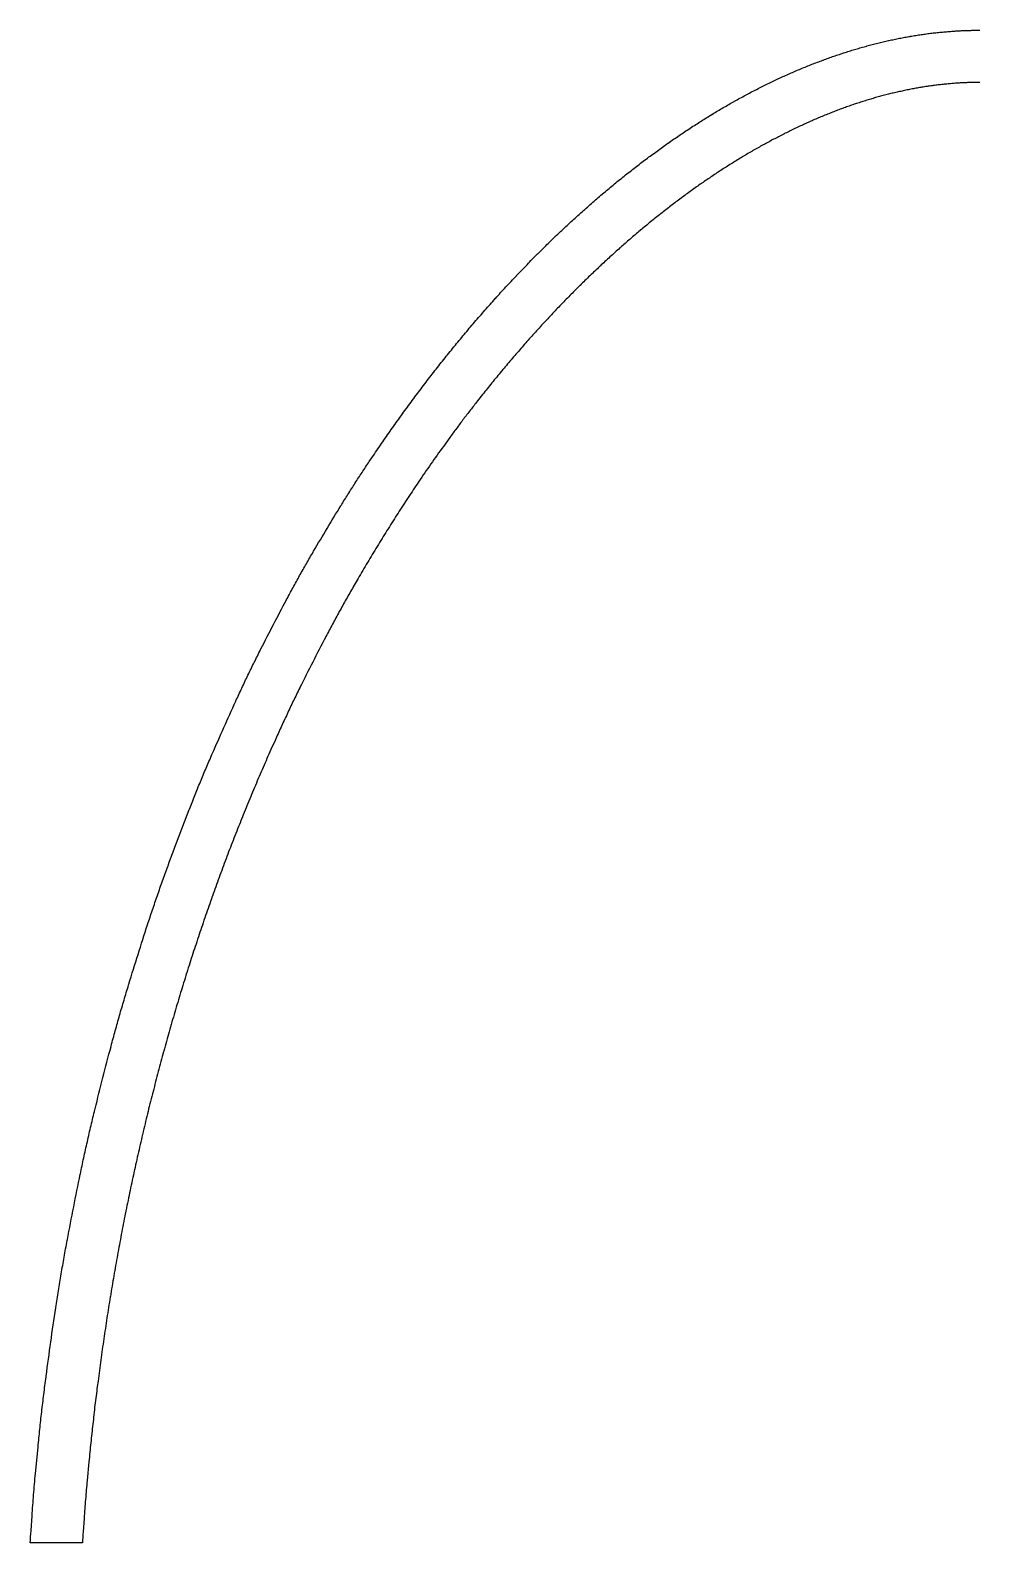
# Model space of a CAD drawing. Extents: x -7325 to -371, y -3238 to 133.
# Drawn here: x -2591.9 to -2419.4, y -299.2 to -24.4 of the extents above; entities that cross this region are included whole.
import ezdxf

# ---------------------------------------------------------------- set-up
doc = ezdxf.new("R2010")
doc.units = 0
doc.header["$MEASUREMENT"] = 0
doc.layers.add('NAILERS', color=7, linetype='CONTINUOUS')

msp = doc.modelspace()

# ---------------------------------------------------------------- linework, layer by layer
at = {"layer": 'NAILERS'}
msp.add_lwpolyline([(-2419.4, -33.91), (-2419.62, -33.91), (-2419.84, -33.91), (-2420.06, -33.91), (-2420.28, -33.92), (-2420.5, -33.92), (-2420.72, -33.92), (-2420.95, -33.93), (-2421.17, -33.93), (-2421.39, -33.94), (-2421.61, -33.95), (-2421.83, -33.96), (-2422.05, -33.97), (-2422.06, -33.97), (-2422.28, -33.98), (-2422.5, -33.99), (-2422.72, -34), (-2422.94, -34.01), (-2423.16, -34.02), (-2423.38, -34.04), (-2423.61, -34.05), (-2423.83, -34.07), (-2424.05, -34.08), (-2424.27, -34.1), (-2424.49, -34.12), (-2424.71, -34.14), (-2424.93, -34.16), (-2425.15, -34.18), (-2425.37, -34.2), (-2425.59, -34.22), (-2425.62, -34.22), (-2425.84, -34.24), (-2426.06, -34.27), (-2426.29, -34.29), (-2426.51, -34.32), (-2426.73, -34.34), (-2426.96, -34.37), (-2427.18, -34.4), (-2427.4, -34.42), (-2427.63, -34.45), (-2427.85, -34.48), (-2428.07, -34.51), (-2428.29, -34.54), (-2428.52, -34.57), (-2428.74, -34.61), (-2428.96, -34.64), (-2429.18, -34.67), (-2429.21, -34.68), (-2429.44, -34.71), (-2429.66, -34.75), (-2429.89, -34.78), (-2430.11, -34.82), (-2430.34, -34.86), (-2430.56, -34.9), (-2430.79, -34.94), (-2431.01, -34.98), (-2431.24, -35.02), (-2431.46, -35.06), (-2431.68, -35.1), (-2431.91, -35.15), (-2432.13, -35.19), (-2432.36, -35.23), (-2432.58, -35.28), (-2432.8, -35.33), (-2432.83, -35.33), (-2433.06, -35.38), (-2433.29, -35.43), (-2433.51, -35.48), (-2433.74, -35.53), (-2433.97, -35.58), (-2434.19, -35.63), (-2434.42, -35.68), (-2434.65, -35.73), (-2434.87, -35.78), (-2435.1, -35.84), (-2435.32, -35.89), (-2435.55, -35.95), (-2435.77, -36), (-2436, -36.06), (-2436.22, -36.12), (-2436.45, -36.17), (-2436.48, -36.18), (-2436.71, -36.24), (-2436.94, -36.3), (-2437.17, -36.36), (-2437.4, -36.42), (-2437.62, -36.49), (-2437.85, -36.55), (-2438.08, -36.61), (-2438.31, -36.68), (-2438.53, -36.74), (-2438.76, -36.81), (-2438.99, -36.87), (-2439.21, -36.94), (-2439.44, -37.01), (-2439.67, -37.08), (-2439.89, -37.15), (-2440.12, -37.22), (-2440.15, -37.23), (-2440.38, -37.3), (-2440.61, -37.37), (-2440.84, -37.44), (-2441.07, -37.52), (-2441.3, -37.59), (-2441.53, -37.67), (-2441.76, -37.74), (-2441.99, -37.82), (-2442.22, -37.89), (-2442.44, -37.97), (-2442.67, -38.05), (-2442.9, -38.13), (-2443.13, -38.21), (-2443.35, -38.29), (-2443.58, -38.37), (-2443.81, -38.45), (-2443.84, -38.46), (-2444.07, -38.54), (-2444.31, -38.63), (-2444.54, -38.71), (-2444.77, -38.8), (-2445, -38.88), (-2445.23, -38.97), (-2445.46, -39.06), (-2445.69, -39.15), (-2445.91, -39.23), (-2446.14, -39.32), (-2446.37, -39.41), (-2446.6, -39.5), (-2446.83, -39.59), (-2447.06, -39.69), (-2447.28, -39.78), (-2447.51, -39.87), (-2447.55, -39.89), (-2447.78, -39.98), (-2448.01, -40.08), (-2448.24, -40.17), (-2448.48, -40.27), (-2448.71, -40.37), (-2448.94, -40.46), (-2449.17, -40.56), (-2449.4, -40.66), (-2449.63, -40.76), (-2449.86, -40.86), (-2450.09, -40.96), (-2450.32, -41.07), (-2450.54, -41.17), (-2450.77, -41.27), (-2451, -41.37), (-2451.23, -41.48), (-2451.27, -41.5), (-2451.5, -41.6), (-2451.73, -41.71), (-2451.96, -41.82), (-2452.2, -41.93), (-2452.43, -42.03), (-2452.66, -42.14), (-2452.89, -42.25), (-2453.12, -42.36), (-2453.35, -42.48), (-2453.58, -42.59), (-2453.81, -42.7), (-2454.04, -42.81), (-2454.27, -42.93), (-2454.5, -43.04), (-2454.73, -43.15), (-2454.96, -43.27), (-2455, -43.29), (-2455.23, -43.41), (-2455.46, -43.53), (-2455.69, -43.65), (-2455.93, -43.77), (-2456.16, -43.89), (-2456.39, -44.01), (-2456.62, -44.13), (-2456.85, -44.25), (-2457.08, -44.37), (-2457.31, -44.49), (-2457.54, -44.62), (-2457.77, -44.74), (-2458, -44.87), (-2458.23, -44.99), (-2458.46, -45.12), (-2458.69, -45.24), (-2458.73, -45.27), (-2458.96, -45.39), (-2459.2, -45.52), (-2459.43, -45.65), (-2459.66, -45.79), (-2459.89, -45.92), (-2460.13, -46.05), (-2460.36, -46.18), (-2460.59, -46.31), (-2460.82, -46.45), (-2461.05, -46.58), (-2461.28, -46.72), (-2461.51, -46.85), (-2461.74, -46.99), (-2461.97, -47.12), (-2462.2, -47.26), (-2462.43, -47.4), (-2462.47, -47.42), (-2462.7, -47.56), (-2462.93, -47.7), (-2463.16, -47.84), (-2463.4, -47.99), (-2463.63, -48.13), (-2463.86, -48.27), (-2464.09, -48.41), (-2464.32, -48.56), (-2464.56, -48.7), (-2464.79, -48.85), (-2465.02, -48.99), (-2465.25, -49.14), (-2465.48, -49.29), (-2465.71, -49.43), (-2465.93, -49.58), (-2466.16, -49.73), (-2466.2, -49.75), (-2466.43, -49.9), (-2466.67, -50.06), (-2466.9, -50.21), (-2467.13, -50.36), (-2467.36, -50.51), (-2467.6, -50.67), (-2467.83, -50.82), (-2468.06, -50.98), (-2468.29, -51.13), (-2468.52, -51.29), (-2468.75, -51.44), (-2468.98, -51.6), (-2469.21, -51.76), (-2469.44, -51.92), (-2469.67, -52.07), (-2469.89, -52.23), (-2469.93, -52.26), (-2470.17, -52.42), (-2470.4, -52.58), (-2470.63, -52.75), (-2470.86, -52.91), (-2471.09, -53.07), (-2471.32, -53.24), (-2471.56, -53.4), (-2471.79, -53.57), (-2472.02, -53.74), (-2472.25, -53.9), (-2472.48, -54.07), (-2472.71, -54.24), (-2472.93, -54.4), (-2473.16, -54.57), (-2473.39, -54.74), (-2473.62, -54.91), (-2473.66, -54.94), (-2473.89, -55.11), (-2474.12, -55.28), (-2474.35, -55.46), (-2474.58, -55.63), (-2474.81, -55.81), (-2475.04, -55.98), (-2475.27, -56.16), (-2475.5, -56.33), (-2475.73, -56.51), (-2475.96, -56.69), (-2476.19, -56.86), (-2476.42, -57.04), (-2476.65, -57.22), (-2476.88, -57.4), (-2477.11, -57.58), (-2477.33, -57.76), (-2477.37, -57.78), (-2477.6, -57.97), (-2477.83, -58.15), (-2478.06, -58.34), (-2478.29, -58.52), (-2478.52, -58.71), (-2478.75, -58.89), (-2478.98, -59.08), (-2479.21, -59.26), (-2479.44, -59.45), (-2479.67, -59.64), (-2479.9, -59.83), (-2480.12, -60.01), (-2480.35, -60.2), (-2480.58, -60.39), (-2480.81, -60.58), (-2481.03, -60.77), (-2481.07, -60.8), (-2481.3, -60.99), (-2481.53, -61.19), (-2481.76, -61.38), (-2481.99, -61.58), (-2482.22, -61.77), (-2482.45, -61.97), (-2482.67, -62.17), (-2482.9, -62.36), (-2483.13, -62.56), (-2483.36, -62.76), (-2483.58, -62.95), (-2483.81, -63.15), (-2484.04, -63.35), (-2484.26, -63.55), (-2484.49, -63.75), (-2484.71, -63.95), (-2484.75, -63.98), (-2484.98, -64.18), (-2485.21, -64.39), (-2485.44, -64.59), (-2485.66, -64.8), (-2485.89, -65), (-2486.12, -65.21), (-2486.35, -65.42), (-2486.57, -65.62), (-2486.8, -65.83), (-2487.03, -66.04), (-2487.25, -66.25), (-2487.48, -66.45), (-2487.7, -66.66), (-2487.93, -66.87), (-2488.15, -67.08), (-2488.38, -67.29), (-2488.41, -67.32), (-2488.64, -67.54), (-2488.86, -67.75), (-2489.09, -67.97), (-2489.32, -68.18), (-2489.54, -68.4), (-2489.77, -68.61), (-2490, -68.83), (-2490.22, -69.05), (-2490.45, -69.26), (-2490.67, -69.48), (-2490.9, -69.7), (-2491.12, -69.92), (-2491.34, -70.14), (-2491.57, -70.35), (-2491.79, -70.57), (-2492.01, -70.79), (-2492.04, -70.83), (-2492.27, -71.05), (-2492.5, -71.27), (-2492.72, -71.5), (-2492.95, -71.72), (-2493.17, -71.95), (-2493.4, -72.18), (-2493.62, -72.4), (-2493.84, -72.63), (-2494.07, -72.86), (-2494.29, -73.08), (-2494.51, -73.31), (-2494.74, -73.54), (-2494.96, -73.77), (-2495.18, -74), (-2495.4, -74.22), (-2495.62, -74.45), (-2495.65, -74.49), (-2495.88, -74.72), (-2496.1, -74.95), (-2496.32, -75.19), (-2496.55, -75.42), (-2496.77, -75.66), (-2496.99, -75.9), (-2497.22, -76.13), (-2497.44, -76.37), (-2497.66, -76.6), (-2497.88, -76.84), (-2498.1, -77.08), (-2498.32, -77.32), (-2498.54, -77.55), (-2498.76, -77.79), (-2498.98, -78.03), (-2499.2, -78.27), (-2499.23, -78.3), (-2499.45, -78.55), (-2499.67, -78.79), (-2499.9, -79.03), (-2500.12, -79.28), (-2500.34, -79.52), (-2500.56, -79.77), (-2500.78, -80.01), (-2501, -80.26), (-2501.22, -80.51), (-2501.44, -80.75), (-2501.66, -81), (-2501.87, -81.25), (-2502.09, -81.49), (-2502.31, -81.74), (-2502.53, -81.99), (-2502.74, -82.24), (-2502.77, -82.27), (-2502.99, -82.53), (-2503.21, -82.78), (-2503.43, -83.03), (-2503.65, -83.29), (-2503.87, -83.54), (-2504.09, -83.79), (-2504.31, -84.05), (-2504.52, -84.31), (-2504.74, -84.56), (-2504.96, -84.82), (-2505.17, -85.07), (-2505.39, -85.33), (-2505.61, -85.59), (-2505.82, -85.84), (-2506.04, -86.1), (-2506.25, -86.36), (-2506.28, -86.39), (-2506.5, -86.65), (-2506.71, -86.92), (-2506.93, -87.18), (-2507.15, -87.44), (-2507.36, -87.71), (-2507.58, -87.97), (-2507.79, -88.24), (-2508.01, -88.5), (-2508.22, -88.76), (-2508.44, -89.03), (-2508.65, -89.29), (-2508.87, -89.56), (-2509.08, -89.83), (-2509.29, -90.09), (-2509.5, -90.36), (-2509.72, -90.63), (-2510.62, -91.77), (-2510.79, -91.98), (-2510.95, -92.18), (-2511.11, -92.39), (-2511.27, -92.59), (-2511.43, -92.8), (-2511.59, -93.01), (-2511.75, -93.21), (-2511.91, -93.42), (-2512.07, -93.63), (-2512.23, -93.83), (-2512.39, -94.04), (-2512.55, -94.25), (-2512.71, -94.46), (-2512.87, -94.67), (-2513.03, -94.87), (-2513.19, -95.08), (-2513.35, -95.29), (-2513.5, -95.5), (-2513.66, -95.71), (-2513.82, -95.92), (-2513.97, -96.13), (-2514.13, -96.34), (-2514.29, -96.55), (-2514.44, -96.76), (-2514.6, -96.97), (-2514.75, -97.18), (-2514.91, -97.39), (-2515.06, -97.6), (-2515.22, -97.81), (-2515.37, -98.03), (-2515.53, -98.24), (-2515.68, -98.45), (-2516.84, -100.06), (-2517.12, -100.45), (-2517.41, -100.85), (-2517.69, -101.24), (-2517.97, -101.64), (-2518.26, -102.03), (-2518.54, -102.43), (-2518.82, -102.83), (-2519.09, -103.23), (-2519.37, -103.63), (-2519.65, -104.03), (-2519.93, -104.43), (-2520.2, -104.83), (-2520.48, -105.23), (-2520.75, -105.63), (-2521.03, -106.04), (-2521.3, -106.44), (-2521.59, -106.88), (-2521.83, -107.23), (-2522.06, -107.58), (-2522.3, -107.93), (-2522.53, -108.28), (-2522.76, -108.63), (-2523, -108.98), (-2523.23, -109.33), (-2523.46, -109.68), (-2523.69, -110.03), (-2523.92, -110.38), (-2524.15, -110.73), (-2524.38, -111.09), (-2524.61, -111.44), (-2524.84, -111.79), (-2525.06, -112.15), (-2525.29, -112.5), (-2525.52, -112.85), (-2525.74, -113.21), (-2525.97, -113.56), (-2526.19, -113.92), (-2526.42, -114.27), (-2526.64, -114.63), (-2526.87, -114.99), (-2527.09, -115.34), (-2527.31, -115.7), (-2527.53, -116.06), (-2527.76, -116.41), (-2527.98, -116.77), (-2528.2, -117.13), (-2528.42, -117.49), (-2528.64, -117.85), (-2528.86, -118.2), (-2528.87, -118.23), (-2529.09, -118.59), (-2529.31, -118.95), (-2529.53, -119.31), (-2529.75, -119.68), (-2529.97, -120.04), (-2530.18, -120.4), (-2530.4, -120.77), (-2530.62, -121.13), (-2530.83, -121.5), (-2531.05, -121.86), (-2531.26, -122.23), (-2531.48, -122.59), (-2531.69, -122.96), (-2531.91, -123.32), (-2532.12, -123.69), (-2532.33, -124.06), (-2533.21, -125.58), (-2533.37, -125.85), (-2533.53, -126.13), (-2533.69, -126.41), (-2533.85, -126.69), (-2534.01, -126.97), (-2534.17, -127.25), (-2534.33, -127.53), (-2534.49, -127.81), (-2534.65, -128.09), (-2534.8, -128.37), (-2534.96, -128.65), (-2535.12, -128.93), (-2535.27, -129.21), (-2535.43, -129.49), (-2535.59, -129.77), (-2535.74, -130.06), (-2535.9, -130.34), (-2536.05, -130.62), (-2536.2, -130.9), (-2536.36, -131.18), (-2536.51, -131.47), (-2536.66, -131.75), (-2536.82, -132.03), (-2536.97, -132.32), (-2537.12, -132.6), (-2537.27, -132.88), (-2537.42, -133.17), (-2537.57, -133.45), (-2537.72, -133.73), (-2537.87, -134.02), (-2538.02, -134.3), (-2538.17, -134.59), (-2538.19, -134.62), (-2538.49, -135.2), (-2538.79, -135.77), (-2539.09, -136.35), (-2539.39, -136.92), (-2539.68, -137.5), (-2539.98, -138.08), (-2540.27, -138.65), (-2540.57, -139.23), (-2540.86, -139.81), (-2541.15, -140.39), (-2541.45, -140.96), (-2541.74, -141.54), (-2542.03, -142.12), (-2542.32, -142.7), (-2542.61, -143.28), (-2542.9, -143.86), (-2542.93, -143.93), (-2543.08, -144.23), (-2543.22, -144.52), (-2543.37, -144.82), (-2543.51, -145.11), (-2543.66, -145.41), (-2543.8, -145.7), (-2543.94, -146), (-2544.09, -146.3), (-2544.23, -146.59), (-2544.37, -146.89), (-2544.52, -147.19), (-2544.66, -147.48), (-2544.8, -147.78), (-2544.94, -148.08), (-2545.08, -148.37), (-2545.22, -148.67), (-2545.36, -148.97), (-2545.5, -149.27), (-2545.64, -149.56), (-2545.78, -149.86), (-2545.92, -150.16), (-2546.05, -150.46), (-2546.19, -150.76), (-2546.33, -151.06), (-2546.47, -151.36), (-2546.6, -151.66), (-2546.74, -151.95), (-2546.87, -152.25), (-2547.01, -152.55), (-2547.14, -152.85), (-2547.28, -153.15), (-2547.41, -153.45), (-2548.16, -155.13), (-2548.34, -155.53), (-2548.52, -155.94), (-2548.7, -156.34), (-2548.88, -156.75), (-2549.05, -157.15), (-2549.23, -157.56), (-2549.41, -157.97), (-2549.59, -158.37), (-2549.76, -158.78), (-2549.94, -159.19), (-2550.11, -159.59), (-2550.29, -160), (-2550.46, -160.41), (-2550.64, -160.82), (-2550.81, -161.23), (-2550.98, -161.63), (-2551.16, -162.04), (-2551.33, -162.45), (-2551.5, -162.86), (-2551.67, -163.27), (-2551.84, -163.68), (-2552.01, -164.09), (-2552.18, -164.5), (-2552.35, -164.91), (-2552.51, -165.32), (-2552.68, -165.73), (-2552.85, -166.14), (-2553.02, -166.55), (-2553.18, -166.96), (-2553.35, -167.37), (-2553.51, -167.78), (-2553.68, -168.19), (-2553.71, -168.29), (-2553.88, -168.71), (-2554.05, -169.12), (-2554.21, -169.54), (-2554.38, -169.96), (-2554.54, -170.38), (-2554.71, -170.8), (-2554.87, -171.22), (-2555.03, -171.64), (-2555.19, -172.05), (-2555.36, -172.47), (-2555.52, -172.89), (-2555.68, -173.31), (-2555.84, -173.73), (-2556, -174.15), (-2556.16, -174.57), (-2556.32, -174.99), (-2556.48, -175.42), (-2556.63, -175.84), (-2556.79, -176.26), (-2556.95, -176.68), (-2557.1, -177.1), (-2557.26, -177.52), (-2557.42, -177.94), (-2557.57, -178.37), (-2557.72, -178.79), (-2557.88, -179.21), (-2558.03, -179.63), (-2558.18, -180.06), (-2558.34, -180.48), (-2558.49, -180.9), (-2558.64, -181.33), (-2558.79, -181.75), (-2558.82, -181.84), (-2558.98, -182.27), (-2559.13, -182.7), (-2559.28, -183.13), (-2559.43, -183.56), (-2559.58, -183.99), (-2559.73, -184.42), (-2559.88, -184.85), (-2560.03, -185.28), (-2560.18, -185.71), (-2560.32, -186.15), (-2560.47, -186.58), (-2560.62, -187.01), (-2560.76, -187.44), (-2560.91, -187.87), (-2561.06, -188.3), (-2561.2, -188.74), (-2561.34, -189.17), (-2561.49, -189.6), (-2561.63, -190.03), (-2561.77, -190.47), (-2561.92, -190.9), (-2562.06, -191.33), (-2562.2, -191.76), (-2562.34, -192.2), (-2562.48, -192.63), (-2562.62, -193.07), (-2562.76, -193.5), (-2562.9, -193.93), (-2563.04, -194.37), (-2563.17, -194.8), (-2563.31, -195.24), (-2563.45, -195.67), (-2563.48, -195.76), (-2563.61, -196.2), (-2563.75, -196.64), (-2563.89, -197.08), (-2564.02, -197.53), (-2564.16, -197.97), (-2564.3, -198.41), (-2564.43, -198.85), (-2564.57, -199.29), (-2564.7, -199.73), (-2564.83, -200.17), (-2564.97, -200.62), (-2565.1, -201.06), (-2565.23, -201.5), (-2565.36, -201.94), (-2565.49, -202.39), (-2565.62, -202.83), (-2565.75, -203.27), (-2565.88, -203.72), (-2566.01, -204.16), (-2566.14, -204.6), (-2566.27, -205.05), (-2566.39, -205.49), (-2566.52, -205.93), (-2566.65, -206.38), (-2566.77, -206.82), (-2566.9, -207.27), (-2567.02, -207.71), (-2567.15, -208.15), (-2567.27, -208.6), (-2567.39, -209.04), (-2567.52, -209.49), (-2567.64, -209.93), (-2567.66, -210.02), (-2567.79, -210.47), (-2567.91, -210.92), (-2568.03, -211.37), (-2568.15, -211.83), (-2568.27, -212.28), (-2568.4, -212.73), (-2568.52, -213.18), (-2568.63, -213.63), (-2568.75, -214.08), (-2568.87, -214.54), (-2568.99, -214.99), (-2569.11, -215.44), (-2569.23, -215.89), (-2569.34, -216.34), (-2569.46, -216.8), (-2569.57, -217.25), (-2569.69, -217.7), (-2569.8, -218.16), (-2569.92, -218.61), (-2570.03, -219.06), (-2570.15, -219.52), (-2570.26, -219.97), (-2570.37, -220.42), (-2570.48, -220.88), (-2570.59, -221.33), (-2570.7, -221.78), (-2570.81, -222.24), (-2570.92, -222.69), (-2571.03, -223.15), (-2571.14, -223.6), (-2571.25, -224.06), (-2571.36, -224.51), (-2571.38, -224.6), (-2571.48, -225.06), (-2571.59, -225.52), (-2571.7, -225.98), (-2571.81, -226.44), (-2571.91, -226.9), (-2572.02, -227.36), (-2572.12, -227.82), (-2572.23, -228.28), (-2572.33, -228.74), (-2572.44, -229.2), (-2572.54, -229.66), (-2572.64, -230.13), (-2572.74, -230.59), (-2572.85, -231.05), (-2572.95, -231.51), (-2573.05, -231.97), (-2573.15, -232.43), (-2573.25, -232.9), (-2573.35, -233.36), (-2573.45, -233.82), (-2573.54, -234.28), (-2573.64, -234.75), (-2573.74, -235.21), (-2573.84, -235.67), (-2573.93, -236.13), (-2574.03, -236.6), (-2574.12, -237.06), (-2574.22, -237.52), (-2574.31, -237.99), (-2574.4, -238.45), (-2574.5, -238.91), (-2574.59, -239.38), (-2574.61, -239.46), (-2574.7, -239.93), (-2574.79, -240.39), (-2574.88, -240.86), (-2574.98, -241.33), (-2575.07, -241.8), (-2575.16, -242.27), (-2575.25, -242.74), (-2575.34, -243.21), (-2575.43, -243.68), (-2575.51, -244.15), (-2575.6, -244.62), (-2575.69, -245.09), (-2575.78, -245.56), (-2575.86, -246.03), (-2575.95, -246.5), (-2576.03, -246.97), (-2576.12, -247.44), (-2576.2, -247.91), (-2576.29, -248.38), (-2576.37, -248.85), (-2576.45, -249.32), (-2576.54, -249.79), (-2576.62, -250.26), (-2576.7, -250.73), (-2576.78, -251.2), (-2576.86, -251.67), (-2576.94, -252.15), (-2577.02, -252.62), (-2577.1, -253.09), (-2577.18, -253.56), (-2577.26, -254.03), (-2577.33, -254.5), (-2577.35, -254.58), (-2577.42, -255.06), (-2577.5, -255.53), (-2577.58, -256.01), (-2577.65, -256.49), (-2577.73, -256.96), (-2577.8, -257.44), (-2577.88, -257.92), (-2577.95, -258.39), (-2578.03, -258.87), (-2578.1, -259.35), (-2578.17, -259.82), (-2578.24, -260.3), (-2578.31, -260.78), (-2578.39, -261.26), (-2578.46, -261.73), (-2578.53, -262.21), (-2578.59, -262.69), (-2578.66, -263.17), (-2578.73, -263.64), (-2578.8, -264.12), (-2578.87, -264.6), (-2578.93, -265.08), (-2579, -265.56), (-2579.07, -266.04), (-2579.13, -266.51), (-2579.2, -266.99), (-2579.26, -267.47), (-2579.32, -267.95), (-2579.39, -268.43), (-2579.45, -268.91), (-2579.51, -269.38), (-2579.57, -269.86), (-2579.7, -270.85), (-2579.76, -271.28), (-2579.81, -271.7), (-2579.86, -272.13), (-2579.92, -272.56), (-2579.97, -272.98), (-2580.02, -273.41), (-2580.07, -273.83), (-2580.12, -274.26), (-2580.18, -274.69), (-2580.23, -275.11), (-2580.28, -275.54), (-2580.33, -275.97), (-2580.37, -276.4), (-2580.42, -276.82), (-2580.47, -277.25), (-2580.52, -277.68), (-2580.57, -278.1), (-2580.61, -278.53), (-2580.66, -278.96), (-2580.71, -279.38), (-2580.75, -279.81), (-2580.8, -280.24), (-2580.84, -280.67), (-2580.88, -281.09), (-2580.93, -281.52), (-2580.97, -281.95), (-2581.01, -282.38), (-2581.06, -282.8), (-2581.1, -283.23), (-2581.14, -283.66), (-2581.18, -284.09), (-2581.22, -284.52), (-2581.54, -287.92), (-2581.58, -288.35), (-2581.62, -288.78), (-2581.66, -289.21), (-2581.7, -289.64), (-2581.73, -290.07), (-2581.77, -290.5), (-2581.81, -290.93), (-2581.84, -291.36), (-2581.88, -291.79), (-2581.91, -292.22), (-2581.94, -292.65), (-2581.98, -293.08), (-2582.01, -293.51), (-2582.04, -293.94), (-2582.07, -294.38), (-2582.1, -294.81), (-2582.27, -297.26), (-2582.3, -297.76), (-2582.34, -298.25), (-2582.37, -298.75), (-2582.4, -299.24), (-2591.88, -299.24), (-2591.84, -298.69), (-2591.81, -298.14), (-2591.77, -297.59), (-2591.73, -297.04), (-2591.55, -294.32), (-2591.52, -293.85), (-2591.48, -293.37), (-2591.45, -292.89), (-2591.41, -292.41), (-2591.38, -291.94), (-2591.34, -291.46), (-2591.3, -290.98), (-2591.26, -290.51), (-2591.22, -290.03), (-2591.18, -289.55), (-2591.14, -289.08), (-2591.1, -288.6), (-2591.06, -288.13), (-2591.02, -287.65), (-2590.97, -287.17), (-2590.93, -286.7), (-2590.46, -281.81), (-2590.42, -281.42), (-2590.38, -281.02), (-2590.34, -280.62), (-2590.3, -280.22), (-2590.26, -279.83), (-2590.22, -279.43), (-2590.18, -279.03), (-2590.14, -278.63), (-2590.1, -278.24), (-2590.06, -277.84), (-2590.01, -277.44), (-2589.97, -277.04), (-2589.93, -276.65), (-2589.88, -276.25), (-2589.84, -275.85), (-2589.79, -275.45), (-2589.75, -275.06), (-2589.7, -274.66), (-2589.66, -274.26), (-2589.61, -273.87), (-2589.56, -273.47), (-2589.52, -273.07), (-2589.47, -272.67), (-2589.42, -272.28), (-2589.37, -271.88), (-2589.32, -271.48), (-2589.27, -271.09), (-2589.22, -270.69), (-2589.17, -270.3), (-2589.12, -269.9), (-2589.07, -269.5), (-2589.01, -269.11), (-2589, -268.97), (-2588.89, -268.19), (-2588.79, -267.42), (-2588.68, -266.64), (-2588.58, -265.87), (-2588.47, -265.09), (-2588.37, -264.32), (-2588.26, -263.54), (-2588.15, -262.77), (-2588.04, -261.99), (-2587.93, -261.22), (-2587.82, -260.45), (-2587.7, -259.67), (-2587.59, -258.9), (-2587.47, -258.12), (-2587.36, -257.35), (-2587.24, -256.57), (-2587.23, -256.51), (-2587.18, -256.12), (-2587.12, -255.74), (-2587.06, -255.36), (-2587, -254.98), (-2586.94, -254.6), (-2586.88, -254.21), (-2586.82, -253.83), (-2586.76, -253.45), (-2586.7, -253.07), (-2586.63, -252.68), (-2586.57, -252.3), (-2586.51, -251.92), (-2586.45, -251.54), (-2586.38, -251.16), (-2586.32, -250.78), (-2586.25, -250.39), (-2586.19, -250.01), (-2586.12, -249.63), (-2586.06, -249.25), (-2585.99, -248.87), (-2585.93, -248.49), (-2585.86, -248.11), (-2585.79, -247.73), (-2585.72, -247.34), (-2585.66, -246.96), (-2585.59, -246.58), (-2585.52, -246.2), (-2585.45, -245.82), (-2585.38, -245.44), (-2585.31, -245.06), (-2585.24, -244.68), (-2585.17, -244.3), (-2585.14, -244.17), (-2585, -243.42), (-2584.86, -242.68), (-2584.72, -241.94), (-2584.57, -241.19), (-2584.43, -240.45), (-2584.29, -239.71), (-2584.14, -238.96), (-2583.99, -238.22), (-2583.85, -237.48), (-2583.7, -236.74), (-2583.55, -235.99), (-2583.4, -235.25), (-2583.25, -234.51), (-2583.1, -233.77), (-2582.95, -233.03), (-2582.79, -232.28), (-2582.78, -232.22), (-2582.7, -231.85), (-2582.63, -231.49), (-2582.55, -231.12), (-2582.47, -230.75), (-2582.39, -230.39), (-2582.32, -230.02), (-2582.24, -229.66), (-2582.16, -229.29), (-2582.08, -228.92), (-2582, -228.56), (-2581.92, -228.19), (-2581.84, -227.83), (-2581.76, -227.46), (-2581.68, -227.1), (-2581.59, -226.73), (-2581.51, -226.37), (-2581.43, -226), (-2581.34, -225.64), (-2581.26, -225.27), (-2581.18, -224.91), (-2581.09, -224.54), (-2581.01, -224.18), (-2580.92, -223.81), (-2580.84, -223.45), (-2580.75, -223.08), (-2580.66, -222.72), (-2580.58, -222.36), (-2580.49, -221.99), (-2580.4, -221.63), (-2580.31, -221.27), (-2580.23, -220.9), (-2580.14, -220.54), (-2580.1, -220.41), (-2579.93, -219.7), (-2579.75, -218.99), (-2579.58, -218.28), (-2579.4, -217.57), (-2579.22, -216.86), (-2579.04, -216.15), (-2578.86, -215.44), (-2578.68, -214.73), (-2578.5, -214.02), (-2578.32, -213.31), (-2578.13, -212.6), (-2577.95, -211.9), (-2577.77, -211.19), (-2577.58, -210.48), (-2577.39, -209.77), (-2577.21, -209.06), (-2577.19, -209), (-2577.1, -208.65), (-2577, -208.3), (-2576.91, -207.95), (-2576.82, -207.6), (-2576.72, -207.25), (-2576.63, -206.9), (-2576.53, -206.56), (-2576.43, -206.21), (-2576.34, -205.86), (-2576.24, -205.51), (-2576.15, -205.16), (-2576.05, -204.81), (-2575.95, -204.47), (-2575.85, -204.12), (-2575.75, -203.77), (-2575.65, -203.42), (-2575.56, -203.07), (-2575.46, -202.73), (-2575.36, -202.38), (-2575.25, -202.03), (-2575.15, -201.68), (-2575.05, -201.34), (-2574.95, -200.99), (-2574.85, -200.64), (-2574.75, -200.3), (-2574.64, -199.95), (-2574.54, -199.6), (-2574.44, -199.26), (-2574.33, -198.91), (-2574.23, -198.57), (-2574.12, -198.22), (-2574.02, -197.87), (-2573.98, -197.74), (-2573.77, -197.07), (-2573.56, -196.39), (-2573.35, -195.72), (-2573.15, -195.04), (-2572.94, -194.37), (-2572.73, -193.7), (-2572.51, -193.02), (-2572.3, -192.35), (-2572.09, -191.67), (-2571.88, -191), (-2571.66, -190.33), (-2571.45, -189.66), (-2571.23, -188.98), (-2571.01, -188.31), (-2570.8, -187.64), (-2570.58, -186.97), (-2570.56, -186.9), (-2570.45, -186.57), (-2570.34, -186.24), (-2570.23, -185.91), (-2570.12, -185.58), (-2570.01, -185.25), (-2569.9, -184.91), (-2569.79, -184.58), (-2569.68, -184.25), (-2569.57, -183.92), (-2569.46, -183.59), (-2569.34, -183.26), (-2569.23, -182.93), (-2569.12, -182.6), (-2569.01, -182.27), (-2568.89, -181.94), (-2568.78, -181.61), (-2568.66, -181.28), (-2568.55, -180.95), (-2568.43, -180.62), (-2568.32, -180.29), (-2568.2, -179.97), (-2568.08, -179.64), (-2567.97, -179.31), (-2567.85, -178.98), (-2567.73, -178.65), (-2567.62, -178.32), (-2567.5, -177.99), (-2567.38, -177.67), (-2567.26, -177.34), (-2567.14, -177.01), (-2567.02, -176.68), (-2566.9, -176.36), (-2566.85, -176.23), (-2566.62, -175.59), (-2566.38, -174.95), (-2566.14, -174.31), (-2565.91, -173.68), (-2565.67, -173.04), (-2565.43, -172.4), (-2565.19, -171.76), (-2564.95, -171.13), (-2564.71, -170.49), (-2564.46, -169.85), (-2564.22, -169.22), (-2563.98, -168.58), (-2563.73, -167.95), (-2563.49, -167.31), (-2563.24, -166.68), (-2563, -166.04), (-2562.97, -165.98), (-2562.85, -165.67), (-2562.73, -165.35), (-2562.6, -165.04), (-2562.48, -164.73), (-2562.36, -164.42), (-2562.23, -164.1), (-2562.11, -163.79), (-2561.98, -163.48), (-2561.86, -163.17), (-2561.73, -162.86), (-2561.61, -162.54), (-2561.48, -162.23), (-2561.35, -161.92), (-2561.23, -161.61), (-2561.1, -161.3), (-2560.97, -160.99), (-2560.84, -160.68), (-2560.71, -160.37), (-2560.59, -160.06), (-2560.46, -159.75), (-2560.33, -159.44), (-2560.2, -159.13), (-2560.07, -158.82), (-2559.94, -158.51), (-2559.8, -158.2), (-2559.67, -157.89), (-2559.54, -157.58), (-2559.41, -157.27), (-2559.28, -156.96), (-2559.14, -156.66), (-2559.01, -156.35), (-2558.88, -156.04), (-2558.82, -155.91), (-2558.56, -155.31), (-2558.3, -154.71), (-2558.04, -154.11), (-2557.77, -153.51), (-2557.51, -152.91), (-2557.24, -152.32), (-2556.98, -151.72), (-2556.71, -151.12), (-2556.44, -150.52), (-2556.18, -149.92), (-2555.91, -149.33), (-2555.64, -148.73), (-2555.37, -148.13), (-2555.1, -147.54), (-2554.83, -146.94), (-2554.55, -146.35), (-2554.52, -146.28), (-2554.39, -145.99), (-2554.25, -145.7), (-2554.12, -145.4), (-2553.98, -145.11), (-2553.85, -144.82), (-2553.71, -144.52), (-2553.57, -144.23), (-2553.44, -143.94), (-2553.3, -143.65), (-2553.16, -143.35), (-2553.02, -143.06), (-2552.89, -142.77), (-2552.75, -142.48), (-2552.61, -142.19), (-2552.47, -141.9), (-2552.33, -141.61), (-2552.19, -141.31), (-2552.05, -141.02), (-2551.91, -140.73), (-2551.76, -140.44), (-2551.62, -140.15), (-2551.48, -139.86), (-2551.34, -139.57), (-2551.19, -139.28), (-2551.05, -138.99), (-2550.91, -138.71), (-2550.76, -138.42), (-2550.62, -138.13), (-2550.47, -137.84), (-2550.33, -137.55), (-2550.18, -137.26), (-2550.04, -136.97), (-2549.98, -136.85), (-2549.69, -136.29), (-2549.41, -135.73), (-2549.12, -135.17), (-2548.83, -134.61), (-2548.55, -134.05), (-2548.26, -133.49), (-2547.97, -132.93), (-2547.68, -132.38), (-2547.39, -131.82), (-2547.1, -131.26), (-2546.81, -130.7), (-2546.52, -130.15), (-2546.23, -129.59), (-2545.93, -129.04), (-2545.64, -128.48), (-2545.34, -127.93), (-2545.31, -127.86), (-2545.16, -127.59), (-2545.02, -127.32), (-2544.87, -127.04), (-2544.73, -126.77), (-2544.58, -126.5), (-2544.43, -126.23), (-2544.28, -125.95), (-2544.14, -125.68), (-2543.99, -125.41), (-2543.84, -125.14), (-2543.69, -124.87), (-2543.54, -124.6), (-2543.39, -124.32), (-2543.24, -124.05), (-2543.09, -123.78), (-2542.94, -123.51), (-2542.79, -123.24), (-2542.64, -122.97), (-2542.48, -122.7), (-2542.33, -122.43), (-2542.18, -122.16), (-2542.03, -121.89), (-2541.87, -121.62), (-2541.72, -121.36), (-2541.57, -121.09), (-2541.41, -120.82), (-2541.26, -120.55), (-2541.1, -120.28), (-2540.95, -120.01), (-2540.79, -119.75), (-2540.63, -119.48), (-2540.48, -119.21), (-2540.41, -119.09), (-2540.1, -118.57), (-2539.8, -118.05), (-2539.49, -117.53), (-2539.18, -117.02), (-2538.88, -116.5), (-2538.57, -115.98), (-2538.26, -115.46), (-2537.95, -114.95), (-2537.64, -114.43), (-2537.33, -113.92), (-2537.02, -113.4), (-2536.71, -112.89), (-2536.4, -112.37), (-2536.08, -111.86), (-2535.77, -111.35), (-2535.46, -110.83), (-2535.42, -110.77), (-2535.26, -110.52), (-2535.11, -110.27), (-2534.95, -110.02), (-2534.79, -109.77), (-2534.64, -109.51), (-2534.48, -109.26), (-2534.32, -109.01), (-2534.17, -108.76), (-2534.01, -108.51), (-2533.85, -108.26), (-2533.69, -108.01), (-2533.53, -107.76), (-2533.37, -107.51), (-2533.21, -107.26), (-2533.05, -107.01), (-2532.89, -106.76), (-2532.73, -106.51), (-2532.57, -106.26), (-2532.41, -106.02), (-2532.25, -105.77), (-2532.09, -105.52), (-2531.93, -105.27), (-2531.76, -105.02), (-2531.6, -104.78), (-2531.44, -104.53), (-2531.27, -104.28), (-2531.11, -104.04), (-2530.95, -103.79), (-2530.78, -103.54), (-2530.62, -103.3), (-2530.45, -103.05), (-2530.29, -102.81), (-2529.36, -101.44), (-2529.15, -101.12), (-2528.93, -100.8), (-2528.71, -100.48), (-2528.49, -100.16), (-2528.28, -99.84), (-2528.06, -99.52), (-2527.84, -99.2), (-2527.62, -98.89), (-2527.4, -98.57), (-2527.18, -98.25), (-2526.96, -97.93), (-2526.74, -97.62), (-2526.52, -97.3), (-2526.3, -96.99), (-2526.07, -96.67), (-2525.85, -96.36), (-2525.82, -96.32), (-2525.6, -96.01), (-2525.38, -95.7), (-2525.16, -95.39), (-2524.94, -95.08), (-2524.72, -94.77), (-2524.5, -94.46), (-2524.28, -94.15), (-2524.05, -93.85), (-2523.83, -93.54), (-2523.61, -93.23), (-2523.38, -92.92), (-2523.16, -92.62), (-2522.94, -92.31), (-2522.71, -92.01), (-2522.48, -91.7), (-2522.26, -91.4), (-2522.23, -91.36), (-2522.01, -91.06), (-2521.78, -90.76), (-2521.56, -90.46), (-2521.34, -90.16), (-2521.11, -89.86), (-2520.89, -89.56), (-2520.66, -89.26), (-2520.43, -88.97), (-2520.21, -88.67), (-2519.98, -88.37), (-2519.75, -88.07), (-2519.53, -87.78), (-2519.3, -87.48), (-2519.07, -87.19), (-2518.84, -86.89), (-2518.61, -86.6), (-2518.58, -86.56), (-2518.36, -86.27), (-2518.13, -85.98), (-2517.9, -85.69), (-2517.68, -85.4), (-2517.45, -85.11), (-2517.22, -84.82), (-2516.99, -84.54), (-2516.76, -84.25), (-2516.53, -83.96), (-2516.31, -83.67), (-2516.08, -83.39), (-2515.84, -83.1), (-2515.61, -82.81), (-2515.38, -82.53), (-2515.15, -82.24), (-2514.92, -81.96), (-2514.89, -81.92), (-2514.66, -81.64), (-2514.43, -81.36), (-2514.2, -81.08), (-2513.97, -80.8), (-2513.74, -80.53), (-2513.51, -80.25), (-2513.28, -79.97), (-2513.05, -79.69), (-2512.81, -79.42), (-2512.58, -79.14), (-2512.35, -78.86), (-2512.12, -78.59), (-2511.88, -78.31), (-2511.65, -78.04), (-2511.41, -77.76), (-2511.18, -77.49), (-2511.15, -77.45), (-2510.91, -77.18), (-2510.68, -76.91), (-2510.45, -76.64), (-2510.22, -76.37), (-2509.99, -76.11), (-2509.75, -75.84), (-2509.52, -75.57), (-2509.28, -75.3), (-2509.05, -75.04), (-2508.81, -74.77), (-2508.58, -74.5), (-2508.34, -74.24), (-2508.11, -73.97), (-2507.87, -73.71), (-2507.63, -73.44), (-2507.4, -73.18), (-2507.36, -73.14), (-2507.13, -72.88), (-2506.9, -72.63), (-2506.66, -72.37), (-2506.43, -72.11), (-2506.19, -71.85), (-2505.95, -71.59), (-2505.72, -71.34), (-2505.48, -71.08), (-2505.25, -70.83), (-2505.01, -70.57), (-2504.77, -70.31), (-2504.53, -70.06), (-2504.29, -69.8), (-2504.05, -69.55), (-2503.82, -69.3), (-2503.58, -69.04), (-2503.54, -69.01), (-2503.31, -68.76), (-2503.07, -68.51), (-2502.83, -68.26), (-2502.6, -68.01), (-2502.36, -67.77), (-2502.12, -67.52), (-2501.88, -67.27), (-2501.64, -67.03), (-2501.4, -66.78), (-2501.16, -66.54), (-2500.92, -66.29), (-2500.68, -66.05), (-2500.44, -65.8), (-2500.2, -65.56), (-2499.96, -65.32), (-2499.72, -65.08), (-2499.68, -65.04), (-2499.45, -64.8), (-2499.21, -64.56), (-2498.97, -64.33), (-2498.73, -64.09), (-2498.49, -63.85), (-2498.25, -63.62), (-2498.01, -63.38), (-2497.77, -63.15), (-2497.53, -62.91), (-2497.29, -62.68), (-2497.05, -62.44), (-2496.8, -62.21), (-2496.56, -61.98), (-2496.32, -61.74), (-2496.07, -61.51), (-2495.83, -61.28), (-2495.79, -61.25), (-2495.55, -61.02), (-2495.31, -60.79), (-2495.07, -60.56), (-2494.83, -60.34), (-2494.59, -60.11), (-2494.35, -59.89), (-2494.11, -59.66), (-2493.87, -59.44), (-2493.62, -59.21), (-2493.38, -58.99), (-2493.14, -58.77), (-2492.89, -58.55), (-2492.65, -58.32), (-2492.4, -58.1), (-2492.16, -57.88), (-2491.91, -57.66), (-2491.88, -57.63), (-2491.64, -57.41), (-2491.39, -57.19), (-2491.15, -56.98), (-2490.91, -56.76), (-2490.67, -56.55), (-2490.42, -56.33), (-2490.18, -56.12), (-2489.94, -55.91), (-2489.69, -55.69), (-2489.45, -55.48), (-2489.2, -55.27), (-2488.96, -55.06), (-2488.71, -54.84), (-2488.46, -54.63), (-2488.22, -54.42), (-2487.97, -54.21), (-2487.93, -54.18), (-2487.69, -53.98), (-2487.45, -53.77), (-2487.2, -53.57), (-2486.96, -53.36), (-2486.72, -53.16), (-2486.47, -52.95), (-2486.23, -52.75), (-2485.98, -52.55), (-2485.74, -52.35), (-2485.49, -52.15), (-2485.24, -51.94), (-2485, -51.74), (-2484.75, -51.54), (-2484.5, -51.34), (-2484.26, -51.14), (-2484.01, -50.95), (-2483.97, -50.92), (-2483.73, -50.72), (-2483.48, -50.53), (-2483.24, -50.33), (-2482.99, -50.14), (-2482.75, -49.95), (-2482.5, -49.76), (-2482.25, -49.56), (-2482.01, -49.37), (-2481.76, -49.18), (-2481.51, -48.99), (-2481.27, -48.8), (-2481.02, -48.61), (-2480.77, -48.42), (-2480.52, -48.23), (-2480.27, -48.05), (-2480.02, -47.86), (-2479.99, -47.83), (-2479.74, -47.65), (-2479.5, -47.46), (-2479.25, -47.28), (-2479, -47.1), (-2478.76, -46.92), (-2478.51, -46.74), (-2478.26, -46.56), (-2478.02, -46.38), (-2477.77, -46.2), (-2477.52, -46.02), (-2477.27, -45.84), (-2477.03, -45.66), (-2476.78, -45.48), (-2476.53, -45.31), (-2476.28, -45.13), (-2476.03, -44.95), (-2475.99, -44.93), (-2475.74, -44.75), (-2475.5, -44.58), (-2475.25, -44.41), (-2475, -44.24), (-2474.76, -44.07), (-2474.51, -43.9), (-2474.26, -43.73), (-2474.01, -43.56), (-2473.77, -43.39), (-2473.52, -43.23), (-2473.27, -43.06), (-2473.02, -42.89), (-2472.77, -42.73), (-2472.52, -42.56), (-2472.27, -42.4), (-2472.02, -42.23), (-2471.98, -42.2), (-2471.73, -42.04), (-2471.49, -41.88), (-2471.24, -41.72), (-2470.99, -41.56), (-2470.74, -41.41), (-2470.5, -41.25), (-2470.25, -41.09), (-2470, -40.93), (-2469.75, -40.78), (-2469.5, -40.62), (-2469.25, -40.46), (-2469, -40.31), (-2468.75, -40.15), (-2468.5, -40), (-2468.25, -39.85), (-2468, -39.69), (-2467.96, -39.67), (-2467.71, -39.52), (-2467.47, -39.37), (-2467.22, -39.22), (-2466.97, -39.08), (-2466.72, -38.93), (-2466.48, -38.78), (-2466.23, -38.64), (-2465.98, -38.49), (-2465.73, -38.35), (-2465.48, -38.2), (-2465.23, -38.06), (-2464.98, -37.91), (-2464.73, -37.77), (-2464.48, -37.63), (-2464.23, -37.49), (-2463.98, -37.35), (-2463.94, -37.32), (-2463.69, -37.19), (-2463.44, -37.05), (-2463.2, -36.91), (-2462.95, -36.78), (-2462.7, -36.64), (-2462.45, -36.5), (-2462.2, -36.37), (-2461.96, -36.24), (-2461.71, -36.1), (-2461.46, -35.97), (-2461.21, -35.84), (-2460.96, -35.71), (-2460.71, -35.58), (-2460.46, -35.44), (-2460.2, -35.31), (-2459.95, -35.19), (-2459.91, -35.17), (-2459.67, -35.04), (-2459.42, -34.91), (-2459.17, -34.79), (-2458.93, -34.66), (-2458.68, -34.54), (-2458.43, -34.42), (-2458.18, -34.29), (-2457.93, -34.17), (-2457.68, -34.05), (-2457.43, -33.93), (-2457.18, -33.81), (-2456.93, -33.69), (-2456.68, -33.57), (-2456.43, -33.45), (-2456.18, -33.33), (-2455.93, -33.22), (-2455.89, -33.2), (-2455.65, -33.09), (-2455.4, -32.97), (-2455.15, -32.86), (-2454.9, -32.75), (-2454.66, -32.63), (-2454.41, -32.52), (-2454.16, -32.41), (-2453.91, -32.3), (-2453.66, -32.19), (-2453.41, -32.08), (-2453.16, -31.97), (-2452.91, -31.87), (-2452.66, -31.76), (-2452.41, -31.65), (-2452.16, -31.55), (-2451.91, -31.44), (-2451.88, -31.43), (-2451.63, -31.32), (-2451.38, -31.22), (-2451.14, -31.12), (-2450.89, -31.02), (-2450.64, -30.92), (-2450.39, -30.82), (-2450.15, -30.72), (-2449.9, -30.62), (-2449.65, -30.53), (-2449.4, -30.43), (-2449.15, -30.33), (-2448.9, -30.24), (-2448.65, -30.14), (-2448.4, -30.05), (-2448.15, -29.96), (-2447.9, -29.86), (-2447.87, -29.85), (-2447.62, -29.76), (-2447.38, -29.67), (-2447.13, -29.58), (-2446.88, -29.49), (-2446.64, -29.4), (-2446.39, -29.32), (-2446.14, -29.23), (-2445.9, -29.14), (-2445.65, -29.06), (-2445.4, -28.97), (-2445.15, -28.89), (-2444.9, -28.81), (-2444.65, -28.72), (-2444.41, -28.64), (-2444.16, -28.56), (-2443.91, -28.48), (-2443.87, -28.47), (-2443.63, -28.39), (-2443.38, -28.31), (-2443.14, -28.24), (-2442.89, -28.16), (-2442.65, -28.08), (-2442.4, -28.01), (-2442.15, -27.93), (-2441.91, -27.86), (-2441.66, -27.79), (-2441.41, -27.72), (-2441.17, -27.64), (-2440.92, -27.57), (-2440.67, -27.5), (-2440.42, -27.43), (-2440.17, -27.37), (-2439.93, -27.3), (-2439.89, -27.29), (-2439.65, -27.22), (-2439.4, -27.16), (-2439.16, -27.09), (-2438.92, -27.03), (-2438.67, -26.96), (-2438.43, -26.9), (-2438.18, -26.84), (-2437.93, -26.78), (-2437.69, -26.72), (-2437.44, -26.66), (-2437.2, -26.6), (-2436.95, -26.54), (-2436.7, -26.48), (-2436.46, -26.43), (-2436.21, -26.37), (-2435.96, -26.32), (-2435.93, -26.31), (-2435.69, -26.25), (-2435.45, -26.2), (-2435.2, -26.15), (-2434.96, -26.1), (-2434.72, -26.05), (-2434.47, -26), (-2434.23, -25.95), (-2433.98, -25.9), (-2433.74, -25.85), (-2433.49, -25.8), (-2433.25, -25.76), (-2433, -25.71), (-2432.76, -25.67), (-2432.51, -25.62), (-2432.27, -25.58), (-2432.02, -25.54), (-2431.99, -25.53), (-2431.75, -25.49), (-2431.51, -25.45), (-2431.27, -25.41), (-2431.03, -25.37), (-2430.78, -25.33), (-2430.54, -25.29), (-2430.3, -25.26), (-2430.05, -25.22), (-2429.81, -25.19), (-2429.57, -25.15), (-2429.33, -25.12), (-2429.08, -25.09), (-2428.84, -25.05), (-2428.59, -25.02), (-2428.35, -24.99), (-2428.11, -24.96), (-2428.08, -24.96), (-2427.84, -24.93), (-2427.6, -24.9), (-2427.36, -24.88), (-2427.12, -24.85), (-2426.88, -24.82), (-2426.64, -24.8), (-2426.4, -24.77), (-2426.15, -24.75), (-2425.91, -24.73), (-2425.67, -24.71), (-2425.43, -24.69), (-2425.19, -24.67), (-2424.95, -24.65), (-2424.7, -24.63), (-2424.46, -24.61), (-2424.22, -24.59), (-2423.95, -24.58), (-2423.74, -24.56), (-2423.53, -24.55), (-2423.33, -24.54), (-2423.12, -24.52), (-2422.91, -24.51), (-2422.7, -24.5), (-2422.49, -24.49), (-2422.28, -24.49), (-2422.08, -24.48), (-2421.87, -24.47), (-2421.66, -24.46), (-2421.45, -24.46), (-2421.24, -24.45), (-2421.03, -24.45), (-2420.83, -24.44), (-2420.62, -24.44), (-2420.59, -24.44), (-2420.38, -24.44), (-2420.18, -24.43), (-2419.97, -24.43), (-2419.77, -24.43), (-2419.56, -24.43), (-2419.36, -24.43)], dxfattribs=at)

doc.saveas('drawing.dxf')
